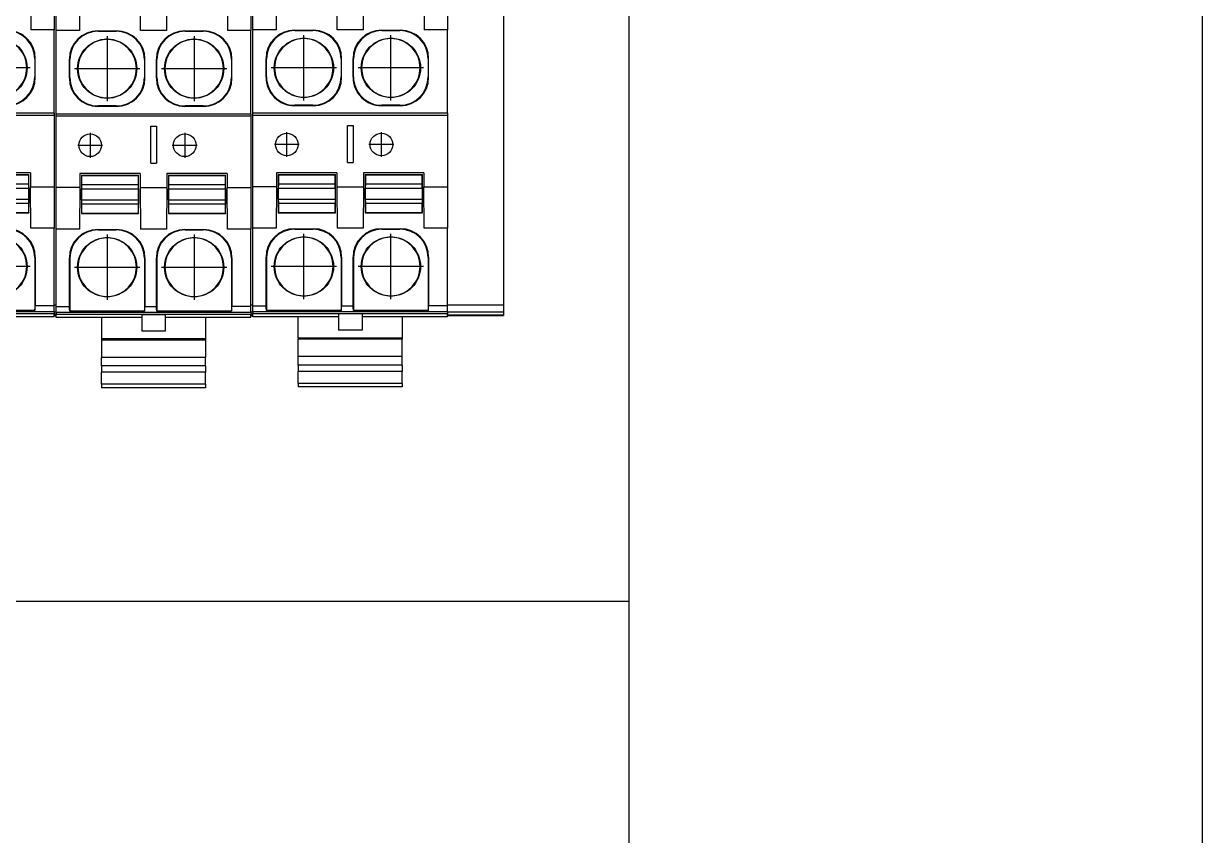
# Model space of a CAD drawing. Extents: x -2333 to 4564, y -5034 to 5704.
# Drawn here: x 3651.5 to 3873.6, y 1962.7 to 2115.7 of the extents above; entities that cross this region are included whole.
import ezdxf

# ---------------------------------------------------------------- set-up
doc = ezdxf.new("R2010")
doc.units = 0
doc.header["$LTSCALE"] = 10
doc.header["$MEASUREMENT"] = 0
doc.linetypes.add('DOT_CENTER', pattern=[14, 12, -1, 0, -1])
doc.layers.get('0').update_dxf_attribs({"linetype": 'CONTINUOUS'})
doc.layers.add('1', color=7, linetype='CONTINUOUS')
doc.layers.add('LEG', color=7, linetype='CONTINUOUS')

# ---------------------------------------------------------------- blocks, each defined once
blk = doc.blocks.new('FIBO-F-1KF__15', base_point=(-334.493, 151.883))
at = {"color": 7, "linetype": 'Continuous'}
for p, q in [((-333.934, 205.483), (-212.653, 205.483)), ((-212.653, 202.533), (-212.653, 205.483)), ((-212.653, 205.483), (-212.293, 205.483)), ((-212.293, 205.483), (-212.132, 205.483)), ((-212.293, 202.533), (-212.293, 205.483)), ((-212.132, 205.483), (-212.093, 205.483)), ((-212.093, 202.533), (-212.093, 205.483)), ((-212.653, 192.133), (-212.653, 192.233)), ((-212.293, 192.133), (-212.293, 192.233)), ((-212.18, 192.133), (-212.18, 192.233)), ((-212.093, 192.133), (-212.093, 192.233)), ((-212.653, 181.733), (-212.653, 181.833)), ((-212.293, 181.733), (-212.293, 181.833)), ((-212.18, 181.733), (-212.18, 181.833)), ((-212.093, 181.733), (-212.093, 181.833))]:
    blk.add_line(p, q, dxfattribs=at)
at = {"color": 2, "linetype": 'Continuous'}
for p, q in [((-212.132, 202.533), (-212.132, 205.483)), ((-212.132, 192.133), (-212.132, 192.233)), ((-212.132, 181.733), (-212.132, 181.833))]:
    blk.add_line(p, q, dxfattribs=at)
blk = doc.blocks.new('FIBO-P-SP-TWIN-____3__14', base_point=(-268.79, 192.233))
at = {"color": 7, "linetype": 'Continuous'}
for p, q in [((-229.407, 202.533), (-227.209, 202.533)), ((-227.209, 202.533), (-227.209, 201.29)), ((-222.79, 202.533), (-227.209, 202.533)), ((-222.79, 202.533), (-222.691, 202.533)), ((-222.79, 202.533), (-222.79, 192.233)), ((-222.691, 192.233), (-222.691, 202.533)), ((-222.691, 202.533), (-218.907, 202.533)), ((-218.907, 202.533), (-216.709, 202.533)), ((-218.907, 201.283), (-218.907, 202.533)), ((-212.612, 202.533), (-216.709, 202.533)), ((-216.709, 202.533), (-216.709, 201.29)), ((-212.29, 202.533), (-212.612, 202.533)), ((-212.612, 202.533), (-212.612, 201.531)), ((-212.29, 202.533), (-212.29, 192.233)), ((-212.29, 202.533), (-212.188, 202.533)), ((-212.026, 202.533), (-212.188, 202.533)), ((-212.026, 202.533), (-212.026, 198.008)), ((-224.692, 201.531), (-225.687, 201.531)), ((-225.665, 201.508), (-224.715, 201.508)), ((-215.187, 201.531), (-212.612, 201.531)), ((-215.165, 201.508), (-212.357, 201.508)), ((-212.357, 201.508), (-212.357, 197.558)), ((-229.407, 201.283), (-227.209, 201.29)), ((-219.64, 201.283), (-218.907, 201.283)), ((-219.64, 201.283), (-219.64, 198.083)), ((-219.54, 201.183), (-219.554, 201.198)), ((-219.554, 198.169), (-219.554, 201.198)), ((-217.525, 201.198), (-219.554, 201.198)), ((-219.54, 198.183), (-219.54, 201.183)), ((-219.04, 201.183), (-219.54, 201.183)), ((-218.827, 201.192), (-219.04, 201.183)), ((-219.04, 201.183), (-219.04, 198.183)), ((-216.709, 201.29), (-218.907, 201.283)), ((-218.827, 198.174), (-218.827, 201.192)), ((-218.827, 201.192), (-218.252, 201.192)), ((-218.252, 198.174), (-218.252, 201.192)), ((-218.252, 201.192), (-218.04, 201.183)), ((-218.04, 198.183), (-218.04, 201.183)), ((-217.54, 201.183), (-218.04, 201.183)), ((-217.54, 201.183), (-217.525, 201.198)), ((-217.54, 198.183), (-217.54, 201.183)), ((-217.525, 198.169), (-217.525, 201.198)), ((-212.026, 200.133), (-210.92, 200.133)), ((-210.92, 200.133), (-210.842, 200.133)), ((-209.924, 200.133), (-210.842, 200.133)), ((-210.842, 200.133), (-210.842, 194.633)), ((-209.472, 200.133), (-209.924, 200.133)), ((-209.472, 200.133), (-209.14, 200.133)), ((-208.508, 200.133), (-209.14, 200.133)), ((-208.508, 200.133), (-208.319, 200.133)), ((-208.319, 200.133), (-208.319, 194.633)), ((-227.187, 199.035), (-227.187, 200.031)), ((-227.165, 199.058), (-227.165, 200.008)), ((-226.736, 199.643), (-226.736, 199.423)), ((-223.644, 199.423), (-223.644, 199.643)), ((-223.215, 200.008), (-223.215, 199.058)), ((-223.192, 200.031), (-223.192, 199.035)), ((-216.687, 199.035), (-216.687, 200.031)), ((-216.665, 199.058), (-216.665, 200.008)), ((-216.236, 199.643), (-216.236, 199.423)), ((-213.144, 199.423), (-213.144, 199.643)), ((-229.407, 198.083), (-227.209, 198.076)), ((-227.209, 198.076), (-227.209, 196.69)), ((-219.64, 198.083), (-218.907, 198.083)), ((-219.554, 198.169), (-219.54, 198.183)), ((-219.554, 198.169), (-217.525, 198.169)), ((-219.54, 198.183), (-219.04, 198.183)), ((-219.04, 198.183), (-218.827, 198.174)), ((-218.907, 198.083), (-216.709, 198.076)), ((-218.907, 196.683), (-218.907, 198.083)), ((-218.252, 198.174), (-218.827, 198.174)), ((-218.252, 198.174), (-218.04, 198.183)), ((-218.04, 198.183), (-217.54, 198.183)), ((-217.54, 198.183), (-217.525, 198.169)), ((-216.709, 198.076), (-216.709, 196.69)), ((-212.178, 198.008), (-212.026, 198.008)), ((-212.026, 198.008), (-211.315, 198.008)), ((-211.315, 198.008), (-211.315, 196.758)), ((-224.692, 197.535), (-225.687, 197.535)), ((-224.715, 197.558), (-225.665, 197.558)), ((-222.14, 197.233), (-222.14, 197.533)), ((-222.14, 197.533), (-220.19, 197.533)), ((-220.19, 197.233), (-222.14, 197.233)), ((-220.19, 197.233), (-220.19, 197.533)), ((-212.612, 197.535), (-215.187, 197.535)), ((-215.165, 197.558), (-212.357, 197.558)), ((-212.612, 196.931), (-212.612, 197.535)), ((-227.209, 196.69), (-229.407, 196.683)), ((-224.692, 196.931), (-225.687, 196.931)), ((-225.665, 196.908), (-224.715, 196.908)), ((-219.64, 196.683), (-218.907, 196.683)), ((-219.64, 196.683), (-219.64, 193.483)), ((-219.54, 196.583), (-219.554, 196.598)), ((-217.525, 196.598), (-219.554, 196.598)), ((-219.554, 193.569), (-219.554, 196.598)), ((-219.04, 196.583), (-219.54, 196.583)), ((-219.54, 193.583), (-219.54, 196.583)), ((-218.827, 196.592), (-219.04, 196.583)), ((-219.04, 196.583), (-219.04, 193.583)), ((-218.907, 196.683), (-216.709, 196.69)), ((-218.827, 196.592), (-218.252, 196.592)), ((-218.827, 193.574), (-218.827, 196.592)), ((-218.252, 196.592), (-218.04, 196.583)), ((-218.252, 193.574), (-218.252, 196.592)), ((-218.04, 193.583), (-218.04, 196.583)), ((-217.54, 196.583), (-218.04, 196.583)), ((-217.54, 196.583), (-217.525, 196.598)), ((-217.54, 193.583), (-217.54, 196.583)), ((-217.525, 193.569), (-217.525, 196.598)), ((-215.187, 196.931), (-212.612, 196.931)), ((-215.165, 196.908), (-212.357, 196.908)), ((-212.357, 196.908), (-212.357, 192.958)), ((-212.178, 196.758), (-212.026, 196.758)), ((-212.026, 196.758), (-212.026, 192.233)), ((-212.026, 196.758), (-211.315, 196.758)), ((-227.187, 194.435), (-227.187, 195.431)), ((-227.165, 194.458), (-227.165, 195.408)), ((-223.215, 195.408), (-223.215, 194.458)), ((-223.192, 195.431), (-223.192, 194.435)), ((-216.687, 194.435), (-216.687, 195.431)), ((-216.665, 194.458), (-216.665, 195.408)), ((-226.736, 195.043), (-226.736, 194.823)), ((-223.644, 194.823), (-223.644, 195.043)), ((-216.236, 195.043), (-216.236, 194.823)), ((-213.144, 194.823), (-213.144, 195.043)), ((-210.92, 194.633), (-212.026, 194.633)), ((-210.92, 194.633), (-210.842, 194.633)), ((-209.924, 194.633), (-210.842, 194.633)), ((-209.472, 194.633), (-209.924, 194.633)), ((-209.472, 194.633), (-209.14, 194.633)), ((-208.508, 194.633), (-209.14, 194.633)), ((-208.508, 194.633), (-208.319, 194.633)), ((-229.407, 193.483), (-227.209, 193.476)), ((-227.209, 193.476), (-227.209, 192.233)), ((-219.64, 193.483), (-218.907, 193.483)), ((-219.554, 193.569), (-219.54, 193.583)), ((-219.554, 193.569), (-217.525, 193.569)), ((-219.54, 193.583), (-219.04, 193.583)), ((-219.04, 193.583), (-218.827, 193.574)), ((-218.907, 193.483), (-218.907, 192.233)), ((-218.907, 193.483), (-216.709, 193.476)), ((-218.252, 193.574), (-218.827, 193.574)), ((-218.252, 193.574), (-218.04, 193.583)), ((-218.04, 193.583), (-217.54, 193.583)), ((-217.54, 193.583), (-217.525, 193.569)), ((-216.709, 193.476), (-216.709, 192.233)), ((-224.692, 192.935), (-225.687, 192.935)), ((-224.715, 192.958), (-225.665, 192.958)), ((-212.612, 192.935), (-215.187, 192.935)), ((-215.165, 192.958), (-212.357, 192.958)), ((-212.612, 192.233), (-212.612, 192.935)), ((-227.209, 192.233), (-229.407, 192.233)), ((-222.79, 192.233), (-227.209, 192.233)), ((-222.691, 192.233), (-222.79, 192.233)), ((-218.907, 192.233), (-222.691, 192.233)), ((-216.709, 192.233), (-218.907, 192.233)), ((-212.612, 192.233), (-216.709, 192.233)), ((-212.29, 192.233), (-212.612, 192.233)), ((-212.29, 192.233), (-212.188, 192.233)), ((-212.026, 192.233), (-212.188, 192.233))]:
    blk.add_line(p, q, dxfattribs=at)
at = {"color": 2, "linetype": 'Continuous'}
for p, q in [((-212.188, 202.533), (-212.188, 192.233)), ((-225.665, 201.508), (-225.687, 201.531)), ((-224.715, 201.508), (-224.692, 201.531)), ((-215.187, 201.531), (-215.165, 201.508)), ((-209.924, 200.133), (-209.924, 194.633)), ((-209.472, 200.133), (-209.472, 194.633)), ((-209.14, 200.133), (-209.14, 194.633)), ((-208.508, 200.133), (-208.508, 194.633)), ((-227.165, 200.008), (-227.187, 200.031)), ((-223.215, 200.008), (-223.192, 200.031)), ((-216.687, 200.031), (-216.665, 200.008)), ((-227.165, 199.058), (-227.187, 199.035)), ((-223.215, 199.058), (-223.192, 199.035)), ((-216.665, 199.058), (-216.687, 199.035)), ((-212.178, 198.008), (-212.178, 196.758)), ((-210.842, 198.033), (-210.92, 198.033)), ((-225.665, 197.558), (-225.687, 197.535)), ((-224.715, 197.558), (-224.692, 197.535)), ((-215.165, 197.558), (-215.187, 197.535)), ((-225.665, 196.908), (-225.687, 196.931)), ((-224.715, 196.908), (-224.692, 196.931)), ((-215.165, 196.908), (-215.187, 196.931)), ((-227.165, 195.408), (-227.187, 195.431)), ((-223.215, 195.408), (-223.192, 195.431)), ((-216.665, 195.408), (-216.687, 195.431)), ((-227.165, 194.458), (-227.187, 194.435)), ((-223.215, 194.458), (-223.192, 194.435)), ((-216.665, 194.458), (-216.687, 194.435)), ((-225.665, 192.958), (-225.687, 192.935)), ((-224.715, 192.958), (-224.692, 192.935)), ((-215.165, 192.958), (-215.187, 192.935))]:
    blk.add_line(p, q, dxfattribs=at)
at = {"color": 7, "linetype": 'Continuous'}
for centre, radius in [((-225.19, 199.533), 1.567), ((-214.69, 199.533), 1.567), ((-221.14, 199.033), 0.6), ((-225.19, 194.933), 1.567), ((-214.69, 194.933), 1.567), ((-221.14, 194.033), 0.6)]:
    blk.add_circle(centre, radius, dxfattribs=at)
for centre, radius, start, end in [((-225.687, 200.031), 1.5, 90, 180), ((-225.665, 200.008), 1.5, 90, 180), ((-224.715, 200.008), 1.5, 0, 90), ((-224.692, 200.031), 1.5, 0, 90), ((-215.187, 200.031), 1.5, 90, 180), ((-215.165, 200.008), 1.5, 90, 180), ((-225.19, 199.533), 1.55, 4.06936, 175.93064), ((-214.69, 199.533), 1.55, 4.06936, 175.93064), ((-225.218, 199.533), 1.522, 175.85454, 184.14546), ((-225.161, 199.533), 1.522, 355.85454, 4.14546), ((-214.718, 199.533), 1.522, 175.85454, 184.14546), ((-214.661, 199.533), 1.522, 355.85454, 4.14546), ((-225.687, 199.035), 1.5, 180, 270), ((-225.665, 199.058), 1.5, 180, 270), ((-225.19, 199.533), 1.55, 184.06936, 355.93064), ((-224.715, 199.058), 1.5, 270, 0), ((-224.692, 199.035), 1.5, 270, 0), ((-215.187, 199.035), 1.5, 180, 270), ((-215.165, 199.058), 1.5, 180, 270), ((-214.69, 199.533), 1.55, 184.06936, 355.93064), ((-225.687, 195.431), 1.5, 90, 180), ((-225.665, 195.408), 1.5, 90, 180), ((-225.19, 194.933), 1.55, 4.06936, 175.93064), ((-224.715, 195.408), 1.5, 0, 90), ((-224.692, 195.431), 1.5, 0, 90), ((-215.187, 195.431), 1.5, 90, 180), ((-215.165, 195.408), 1.5, 90, 180), ((-214.69, 194.933), 1.55, 4.06936, 175.93064), ((-225.218, 194.933), 1.522, 175.85454, 184.14546), ((-225.19, 194.933), 1.55, 184.06936, 355.93064), ((-225.161, 194.933), 1.522, 355.85454, 4.14546), ((-214.718, 194.933), 1.522, 175.85454, 184.14546), ((-214.69, 194.933), 1.55, 184.06936, 355.93064), ((-214.661, 194.933), 1.522, 355.85454, 4.14546), ((-225.687, 194.435), 1.5, 180, 270), ((-225.665, 194.458), 1.5, 180, 270), ((-224.715, 194.458), 1.5, 270, 0), ((-224.692, 194.435), 1.5, 270, 0), ((-215.187, 194.435), 1.5, 180, 270), ((-215.165, 194.458), 1.5, 180, 270)]:
    blk.add_arc(centre, radius, start, end, dxfattribs=at)
for points in [[(-212.357, 201.508), (-212.463, 201.52), (-212.612, 201.531)], [(-212.357, 197.558), (-212.463, 197.547), (-212.612, 197.535)], [(-212.357, 196.908), (-212.463, 196.92), (-212.612, 196.931)], [(-212.357, 192.958), (-212.463, 192.947), (-212.612, 192.935)]]:
    blk.add_spline(points, degree=3, dxfattribs=at)
at = {"color": 2, "linetype": 'Continuous'}
for points in [[(-210.92, 198.033), (-210.92, 198.558), (-210.92, 199.083), (-210.92, 199.608), (-210.92, 200.133)], [(-210.92, 194.633), (-210.92, 195.483), (-210.92, 196.333), (-210.92, 197.183), (-210.92, 198.033)]]:
    blk.add_spline(points, degree=3, dxfattribs=at)
at = {"layer": '1', "color": 2, "linetype": 'DOT_CENTER'}
for p, q in [((-225.19, 201.257), (-225.19, 197.809)), ((-214.69, 201.257), (-214.69, 197.809)), ((-223.466, 199.533), (-226.913, 199.533)), ((-221.14, 199.693), (-221.14, 198.373)), ((-212.966, 199.533), (-216.413, 199.533)), ((-220.48, 199.033), (-221.8, 199.033)), ((-225.19, 196.657), (-225.19, 193.209)), ((-214.69, 196.657), (-214.69, 193.209)), ((-223.466, 194.933), (-226.913, 194.933)), ((-221.14, 194.693), (-221.14, 193.373)), ((-212.966, 194.933), (-216.413, 194.933)), ((-220.48, 194.033), (-221.8, 194.033))]:
    blk.add_line(p, q, dxfattribs=at)
blk = doc.blocks.new('FIBO-P-SP-TWIN-____2__13', base_point=(87.283, 1619.943))
at = {"color": 7, "linetype": 'Continuous'}
for p, q in [((90.989, 1630.243), (91.152, 1630.243)), ((90.989, 1625.718), (90.989, 1630.243)), ((91.253, 1630.243), (91.152, 1630.243)), ((91.253, 1619.943), (91.253, 1630.243)), ((91.253, 1630.243), (91.576, 1630.243)), ((91.576, 1630.243), (95.672, 1630.243)), ((91.576, 1630.243), (91.576, 1629.541)), ((95.672, 1630.243), (97.87, 1630.243)), ((95.672, 1629), (95.672, 1630.243)), ((97.87, 1630.243), (101.655, 1630.243)), ((97.87, 1628.993), (97.87, 1630.243)), ((101.655, 1630.243), (101.655, 1619.943)), ((101.655, 1630.243), (101.753, 1630.243)), ((101.753, 1619.943), (101.753, 1630.243)), ((101.753, 1630.243), (106.172, 1630.243)), ((106.172, 1630.243), (108.37, 1630.243)), ((106.172, 1629), (106.172, 1630.243)), ((94.128, 1629.518), (91.321, 1629.518)), ((91.321, 1625.568), (91.321, 1629.518)), ((91.576, 1629.541), (94.151, 1629.541)), ((103.656, 1629.541), (104.651, 1629.541)), ((103.678, 1629.518), (104.628, 1629.518)), ((97.87, 1628.993), (95.672, 1629)), ((96.489, 1628.908), (96.489, 1625.879)), ((96.503, 1628.893), (96.489, 1628.908)), ((98.518, 1628.908), (96.489, 1628.908)), ((96.503, 1628.893), (96.503, 1625.893)), ((97.003, 1628.893), (96.503, 1628.893)), ((97.216, 1628.902), (97.003, 1628.893)), ((97.003, 1628.893), (97.003, 1625.893)), ((97.216, 1628.902), (97.791, 1628.902)), ((97.216, 1628.902), (97.216, 1625.885)), ((98.003, 1628.893), (97.791, 1628.902)), ((97.791, 1628.902), (97.791, 1625.885)), ((98.603, 1628.993), (97.87, 1628.993)), ((98.003, 1625.893), (98.003, 1628.893)), ((98.503, 1628.893), (98.003, 1628.893)), ((98.518, 1628.908), (98.503, 1628.893)), ((98.503, 1628.893), (98.503, 1625.893)), ((98.518, 1628.908), (98.518, 1625.879)), ((98.603, 1625.793), (98.603, 1628.993)), ((108.37, 1628.993), (106.172, 1629)), ((87.283, 1622.343), (87.283, 1627.843)), ((87.472, 1627.843), (87.283, 1627.843)), ((87.472, 1627.843), (88.104, 1627.843)), ((88.436, 1627.843), (88.104, 1627.843)), ((88.436, 1627.843), (88.888, 1627.843)), ((89.805, 1627.843), (88.888, 1627.843)), ((89.805, 1622.343), (89.805, 1627.843)), ((89.883, 1627.843), (89.805, 1627.843)), ((90.989, 1627.843), (89.883, 1627.843)), ((92.107, 1627.653), (92.107, 1627.433)), ((95.199, 1627.433), (95.199, 1627.653)), ((95.628, 1628.018), (95.628, 1627.068)), ((95.651, 1628.041), (95.651, 1627.045)), ((102.156, 1627.045), (102.156, 1628.041)), ((102.178, 1627.068), (102.178, 1628.018)), ((102.607, 1627.653), (102.607, 1627.433)), ((105.699, 1627.433), (105.699, 1627.653)), ((106.128, 1628.018), (106.128, 1627.068)), ((106.151, 1628.041), (106.151, 1627.045)), ((90.279, 1624.468), (90.279, 1625.718)), ((90.989, 1625.718), (90.279, 1625.718)), ((91.141, 1625.718), (90.989, 1625.718)), ((94.128, 1625.568), (91.321, 1625.568)), ((97.87, 1625.793), (95.672, 1625.786)), ((95.672, 1624.4), (95.672, 1625.786)), ((96.503, 1625.893), (96.489, 1625.879)), ((96.489, 1625.879), (98.518, 1625.879)), ((96.503, 1625.893), (97.003, 1625.893)), ((97.216, 1625.885), (97.003, 1625.893)), ((97.791, 1625.885), (97.216, 1625.885)), ((97.791, 1625.885), (98.003, 1625.893)), ((98.603, 1625.793), (97.87, 1625.793)), ((97.87, 1625.793), (97.87, 1624.393)), ((98.003, 1625.893), (98.503, 1625.893)), ((98.503, 1625.893), (98.518, 1625.879)), ((104.628, 1625.568), (103.678, 1625.568)), ((106.172, 1625.786), (108.37, 1625.793)), ((106.172, 1624.4), (106.172, 1625.786)), ((91.576, 1625.546), (91.576, 1624.941)), ((94.151, 1625.545), (91.576, 1625.546)), ((99.153, 1625.243), (101.103, 1625.243)), ((99.153, 1625.243), (99.153, 1624.943)), ((101.103, 1625.243), (101.103, 1624.943)), ((103.656, 1625.545), (104.651, 1625.545)), ((90.989, 1624.468), (90.279, 1624.468)), ((90.989, 1619.943), (90.989, 1624.468)), ((91.141, 1624.468), (90.989, 1624.468)), ((91.321, 1620.968), (91.321, 1624.918)), ((94.128, 1624.918), (91.321, 1624.918)), ((91.576, 1624.941), (94.151, 1624.941)), ((97.87, 1624.393), (95.672, 1624.4)), ((98.603, 1624.393), (97.87, 1624.393)), ((98.603, 1621.193), (98.603, 1624.393)), ((101.103, 1624.943), (99.153, 1624.943)), ((103.656, 1624.941), (104.651, 1624.941)), ((103.678, 1624.918), (104.628, 1624.918)), ((108.37, 1624.393), (106.172, 1624.4)), ((96.503, 1624.293), (96.489, 1624.308)), ((96.489, 1624.308), (96.489, 1621.279)), ((98.518, 1624.308), (96.489, 1624.308)), ((97.003, 1624.293), (96.503, 1624.293)), ((96.503, 1624.293), (96.503, 1621.293)), ((97.216, 1624.302), (97.003, 1624.293)), ((97.003, 1624.293), (97.003, 1621.293)), ((97.216, 1624.302), (97.791, 1624.302)), ((97.216, 1624.302), (97.216, 1621.285)), ((98.003, 1624.293), (97.791, 1624.302)), ((97.791, 1624.302), (97.791, 1621.285)), ((98.003, 1621.293), (98.003, 1624.293)), ((98.503, 1624.293), (98.003, 1624.293)), ((98.518, 1624.308), (98.503, 1624.293)), ((98.503, 1624.293), (98.503, 1621.293)), ((98.518, 1624.308), (98.518, 1621.279)), ((95.628, 1623.418), (95.628, 1622.468)), ((95.651, 1623.441), (95.651, 1622.445)), ((102.156, 1622.445), (102.156, 1623.441)), ((102.178, 1622.468), (102.178, 1623.418)), ((106.128, 1623.418), (106.128, 1622.468)), ((106.151, 1623.441), (106.151, 1622.445)), ((92.107, 1623.053), (92.107, 1622.833)), ((95.199, 1622.833), (95.199, 1623.053)), ((102.607, 1623.053), (102.607, 1622.833)), ((105.699, 1622.833), (105.699, 1623.053)), ((87.472, 1622.343), (87.283, 1622.343)), ((87.472, 1622.343), (88.104, 1622.343)), ((88.436, 1622.343), (88.104, 1622.343)), ((88.436, 1622.343), (88.888, 1622.343)), ((89.805, 1622.343), (88.888, 1622.343)), ((89.883, 1622.343), (89.805, 1622.343)), ((90.989, 1622.343), (89.883, 1622.343)), ((96.503, 1621.293), (96.489, 1621.279)), ((96.489, 1621.279), (98.518, 1621.279)), ((96.503, 1621.293), (97.003, 1621.293)), ((97.216, 1621.285), (97.003, 1621.293)), ((97.791, 1621.285), (97.216, 1621.285)), ((97.791, 1621.285), (98.003, 1621.293)), ((98.003, 1621.293), (98.503, 1621.293)), ((98.503, 1621.293), (98.518, 1621.279)), ((94.128, 1620.968), (91.321, 1620.968)), ((91.576, 1619.943), (91.576, 1620.946)), ((94.151, 1620.945), (91.576, 1620.946)), ((95.672, 1621.186), (97.87, 1621.193)), ((95.672, 1619.943), (95.672, 1621.186)), ((98.603, 1621.193), (97.87, 1621.193)), ((97.87, 1621.193), (97.87, 1619.943)), ((103.656, 1620.945), (104.651, 1620.945)), ((104.628, 1620.968), (103.678, 1620.968)), ((108.37, 1621.193), (106.172, 1621.186)), ((106.172, 1619.943), (106.172, 1621.186)), ((90.989, 1619.943), (91.152, 1619.943)), ((91.253, 1619.943), (91.152, 1619.943)), ((91.253, 1619.943), (91.576, 1619.943)), ((91.576, 1619.943), (95.672, 1619.943)), ((97.87, 1619.943), (95.672, 1619.943)), ((101.655, 1619.943), (97.87, 1619.943)), ((101.753, 1619.943), (101.655, 1619.943)), ((101.753, 1619.943), (106.172, 1619.943)), ((108.37, 1619.943), (106.172, 1619.943))]:
    blk.add_line(p, q, dxfattribs=at)
at = {"color": 2, "linetype": 'Continuous'}
for p, q in [((91.152, 1619.943), (91.152, 1630.243)), ((94.128, 1629.518), (94.151, 1629.541)), ((103.678, 1629.518), (103.656, 1629.541)), ((104.628, 1629.518), (104.651, 1629.541)), ((87.472, 1622.343), (87.472, 1627.843)), ((88.104, 1622.343), (88.104, 1627.843)), ((88.436, 1622.343), (88.436, 1627.843)), ((88.888, 1622.343), (88.888, 1627.843)), ((95.628, 1628.018), (95.651, 1628.041)), ((102.178, 1628.018), (102.156, 1628.041)), ((106.128, 1628.018), (106.151, 1628.041)), ((95.628, 1627.068), (95.651, 1627.045)), ((102.178, 1627.068), (102.156, 1627.045)), ((106.128, 1627.068), (106.151, 1627.045)), ((91.141, 1624.468), (91.141, 1625.718)), ((94.128, 1625.568), (94.151, 1625.545)), ((103.678, 1625.568), (103.656, 1625.545)), ((104.628, 1625.568), (104.651, 1625.545)), ((89.805, 1624.443), (89.883, 1624.443)), ((94.128, 1624.918), (94.151, 1624.941)), ((103.678, 1624.918), (103.656, 1624.941)), ((104.628, 1624.918), (104.651, 1624.941)), ((95.628, 1623.418), (95.651, 1623.441)), ((102.178, 1623.418), (102.156, 1623.441)), ((106.128, 1623.418), (106.151, 1623.441)), ((95.651, 1622.445), (95.628, 1622.468)), ((102.178, 1622.468), (102.156, 1622.445)), ((106.128, 1622.468), (106.151, 1622.445)), ((94.151, 1620.945), (94.128, 1620.968)), ((103.678, 1620.968), (103.656, 1620.945)), ((104.628, 1620.968), (104.651, 1620.945))]:
    blk.add_line(p, q, dxfattribs=at)
at = {"color": 7, "linetype": 'Continuous'}
for centre, radius in [((93.653, 1627.543), 1.567), ((100.103, 1628.443), 0.6), ((104.153, 1627.543), 1.567), ((93.653, 1622.943), 1.567), ((104.153, 1622.943), 1.567), ((100.103, 1623.443), 0.6)]:
    blk.add_circle(centre, radius, dxfattribs=at)
for centre, radius, start, end in [((94.128, 1628.018), 1.5, 0.00436, 89.99564), ((94.151, 1628.041), 1.5, 0.00436, 89.99564), ((103.656, 1628.041), 1.5, 90.00436, 179.99564), ((103.678, 1628.018), 1.5, 90.00436, 179.99564), ((104.628, 1628.018), 1.5, 0.00436, 89.99564), ((104.651, 1628.041), 1.5, 0.00436, 89.99564), ((93.653, 1627.543), 1.55, 4.06936, 175.93064), ((104.153, 1627.543), 1.55, 4.06936, 175.93064), ((93.625, 1627.543), 1.522, 175.85454, 184.14546), ((93.682, 1627.543), 1.522, 355.85454, 4.14546), ((104.125, 1627.543), 1.522, 175.85454, 184.14546), ((104.182, 1627.543), 1.522, 355.85454, 4.14546), ((93.653, 1627.543), 1.55, 184.06936, 355.93064), ((94.128, 1627.068), 1.5, 270.00436, 359.99564), ((94.151, 1627.046), 1.5, 270.00436, 359.99564), ((103.656, 1627.046), 1.5, 180.00436, 269.99564), ((103.678, 1627.068), 1.5, 180.00436, 269.99564), ((104.153, 1627.543), 1.55, 184.06936, 355.93064), ((104.628, 1627.068), 1.5, 270.00436, 359.99564), ((104.651, 1627.046), 1.5, 270.00436, 359.99564), ((93.653, 1622.943), 1.55, 4.06936, 175.93064), ((94.128, 1623.418), 1.5, 0.00436, 89.99564), ((94.151, 1623.441), 1.5, 0.00436, 89.99564), ((103.656, 1623.441), 1.5, 90.00436, 179.99564), ((103.678, 1623.418), 1.5, 90.00436, 179.99564), ((104.153, 1622.943), 1.55, 4.06936, 175.93064), ((104.628, 1623.418), 1.5, 0.00436, 89.99564), ((104.651, 1623.441), 1.5, 0.00436, 89.99564), ((93.625, 1622.943), 1.522, 175.85454, 184.14546), ((93.653, 1622.943), 1.55, 184.06936, 355.93064), ((94.128, 1622.468), 1.5, 270.00436, 359.99564), ((93.682, 1622.943), 1.522, 355.85454, 4.14546), ((103.678, 1622.468), 1.5, 180.00436, 269.99564), ((104.125, 1622.943), 1.522, 175.85454, 184.14546), ((104.153, 1622.943), 1.55, 184.06936, 355.93064), ((104.628, 1622.468), 1.5, 270.00436, 359.99564), ((104.182, 1622.943), 1.522, 355.85454, 4.14546), ((94.151, 1622.446), 1.5, 270.00436, 359.99564), ((103.656, 1622.446), 1.5, 180.00436, 269.99564), ((104.651, 1622.446), 1.5, 270.00436, 359.99564)]:
    blk.add_arc(centre, radius, start, end, dxfattribs=at)
for points in [[(91.321, 1629.518), (91.426, 1629.53), (91.576, 1629.541)], [(91.321, 1625.568), (91.426, 1625.557), (91.576, 1625.546)], [(91.321, 1624.918), (91.426, 1624.93), (91.576, 1624.941)], [(91.321, 1620.968), (91.426, 1620.957), (91.576, 1620.946)]]:
    blk.add_spline(points, degree=3, dxfattribs=at)
at = {"color": 2, "linetype": 'Continuous'}
for points in [[(89.883, 1627.843), (89.883, 1626.993), (89.883, 1626.143), (89.883, 1625.293), (89.883, 1624.443)], [(89.883, 1624.443), (89.883, 1623.918), (89.883, 1623.393), (89.883, 1622.868), (89.883, 1622.343)]]:
    blk.add_spline(points, degree=3, dxfattribs=at)
at = {"layer": '1', "color": 2, "linetype": 'DOT_CENTER'}
for p, q in [((93.653, 1629.267), (93.653, 1625.82)), ((100.103, 1629.103), (100.103, 1627.783)), ((104.153, 1629.267), (104.153, 1625.82)), ((100.763, 1628.443), (99.443, 1628.443)), ((95.377, 1627.543), (91.93, 1627.543)), ((105.877, 1627.543), (102.43, 1627.543)), ((93.653, 1624.667), (93.653, 1621.22)), ((104.153, 1624.667), (104.153, 1621.22)), ((100.103, 1624.103), (100.103, 1622.783)), ((100.763, 1623.443), (99.443, 1623.443)), ((95.377, 1622.943), (91.93, 1622.943)), ((105.877, 1622.943), (102.43, 1622.943))]:
    blk.add_line(p, q, dxfattribs=at)
blk = doc.blocks.new('FIBO-P-SP-TWIN-____1__12', base_point=(-268.79, 171.433))
at = {"color": 7, "linetype": 'Continuous'}
for p, q in [((-229.407, 181.733), (-227.209, 181.733)), ((-227.209, 181.733), (-227.209, 180.49)), ((-222.79, 181.733), (-227.209, 181.733)), ((-222.79, 181.733), (-222.79, 171.433)), ((-222.79, 181.733), (-222.691, 181.733)), ((-222.691, 171.433), (-222.691, 181.733)), ((-222.691, 181.733), (-218.907, 181.733)), ((-218.907, 180.483), (-218.907, 181.733)), ((-218.907, 181.733), (-216.709, 181.733)), ((-212.612, 181.733), (-216.709, 181.733)), ((-216.709, 181.733), (-216.709, 180.49)), ((-212.29, 181.733), (-212.612, 181.733)), ((-212.612, 181.733), (-212.612, 180.731)), ((-212.29, 181.733), (-212.29, 171.433)), ((-212.29, 181.733), (-212.188, 181.733)), ((-212.026, 181.733), (-212.188, 181.733)), ((-212.026, 181.733), (-212.026, 177.208)), ((-229.407, 180.483), (-227.209, 180.49)), ((-224.692, 180.731), (-225.687, 180.731)), ((-225.665, 180.708), (-224.715, 180.708)), ((-219.64, 180.483), (-219.64, 177.283)), ((-219.64, 180.483), (-218.907, 180.483)), ((-219.54, 180.383), (-219.554, 180.398)), ((-217.525, 180.398), (-219.554, 180.398)), ((-219.554, 177.369), (-219.554, 180.398)), ((-219.04, 180.383), (-219.54, 180.383)), ((-219.54, 177.383), (-219.54, 180.383)), ((-218.827, 180.392), (-219.04, 180.383)), ((-219.04, 180.383), (-219.04, 177.383)), ((-216.709, 180.49), (-218.907, 180.483)), ((-218.827, 180.392), (-218.252, 180.392)), ((-218.827, 177.374), (-218.827, 180.392)), ((-218.252, 180.392), (-218.04, 180.383)), ((-218.252, 177.374), (-218.252, 180.392)), ((-218.04, 177.383), (-218.04, 180.383)), ((-217.54, 180.383), (-218.04, 180.383)), ((-217.54, 180.383), (-217.525, 180.398)), ((-217.54, 177.383), (-217.54, 180.383)), ((-217.525, 177.369), (-217.525, 180.398)), ((-215.187, 180.731), (-212.612, 180.731)), ((-215.165, 180.708), (-212.357, 180.708)), ((-212.357, 180.708), (-212.357, 176.758))]:
    blk.add_line(p, q, dxfattribs=at)
at = {"color": 2, "linetype": 'Continuous'}
for p, q in [((-212.188, 181.733), (-212.188, 171.433)), ((-225.665, 180.708), (-225.687, 180.731)), ((-224.715, 180.708), (-224.692, 180.731)), ((-215.187, 180.731), (-215.165, 180.708))]:
    blk.add_line(p, q, dxfattribs=at)
at = {"color": 7, "linetype": 'Continuous'}
for centre in [(-225.19, 178.733), (-214.69, 178.733)]:
    blk.add_circle(centre, 1.567, dxfattribs=at)
for centre, radius, start, end in [((-225.687, 179.231), 1.5, 90, 180), ((-225.665, 179.208), 1.5, 90, 180), ((-225.19, 178.733), 1.55, 4.06936, 175.93064), ((-224.715, 179.208), 1.5, 0, 90), ((-224.692, 179.231), 1.5, 0, 90), ((-215.187, 179.231), 1.5, 90, 180), ((-215.165, 179.208), 1.5, 90, 180), ((-214.69, 178.733), 1.55, 4.06936, 175.93064)]:
    blk.add_arc(centre, radius, start, end, dxfattribs=at)
blk.add_spline([(-212.357, 180.708), (-212.463, 180.72), (-212.612, 180.731)], degree=3, dxfattribs=at)
at = {"layer": '1', "color": 2, "linetype": 'DOT_CENTER'}
for p, q in [((-225.19, 180.457), (-225.19, 177.009)), ((-214.69, 180.457), (-214.69, 177.009))]:
    blk.add_line(p, q, dxfattribs=at)

msp = doc.modelspace()

# ---------------------------------------------------------------- linework, layer by layer
at = {"layer": 'LEG', "linetype": 'Continuous'}
for p, q in [((3873.59795, 1250.74577), (3873.59795, 2654.74577)), ((3765.59795, 1358.74577), (3765.59795, 2546.74577)), ((3765.59795, 2006.74577), (3765.59795, 2546.74577))]:
    msp.add_line(p, q, dxfattribs=at)
at = {"layer": 'LEG', "color": 0, "lineweight": -2}
msp.add_line((3765.59795, 2006.74577), (2577.59795, 2006.74577), dxfattribs=at)
msp.add_line((3765.59795, 2006.74577), (2577.59795, 2006.74577), dxfattribs=at)

# ---------------------------------------------------------------- block references
at = {"xscale": 3.564, "yscale": 3.564, "zscale": 3.564}
for name, p, rotation in [('FIBO-F-1KF__15', (3550.84181, 2496.86132), 270), ('FIBO-P-SP-TWIN-____1__12', (3620.51801, 2262.6935), 270), ('FIBO-P-SP-TWIN-____2__13', (3694.29281, 2047.03858), 90), ('FIBO-P-SP-TWIN-____3__14', (3694.64921, 2262.6935), 270)]:
    msp.add_blockref(name, p, dxfattribs=dict(at, rotation=rotation))

doc.saveas('drawing.dxf')
